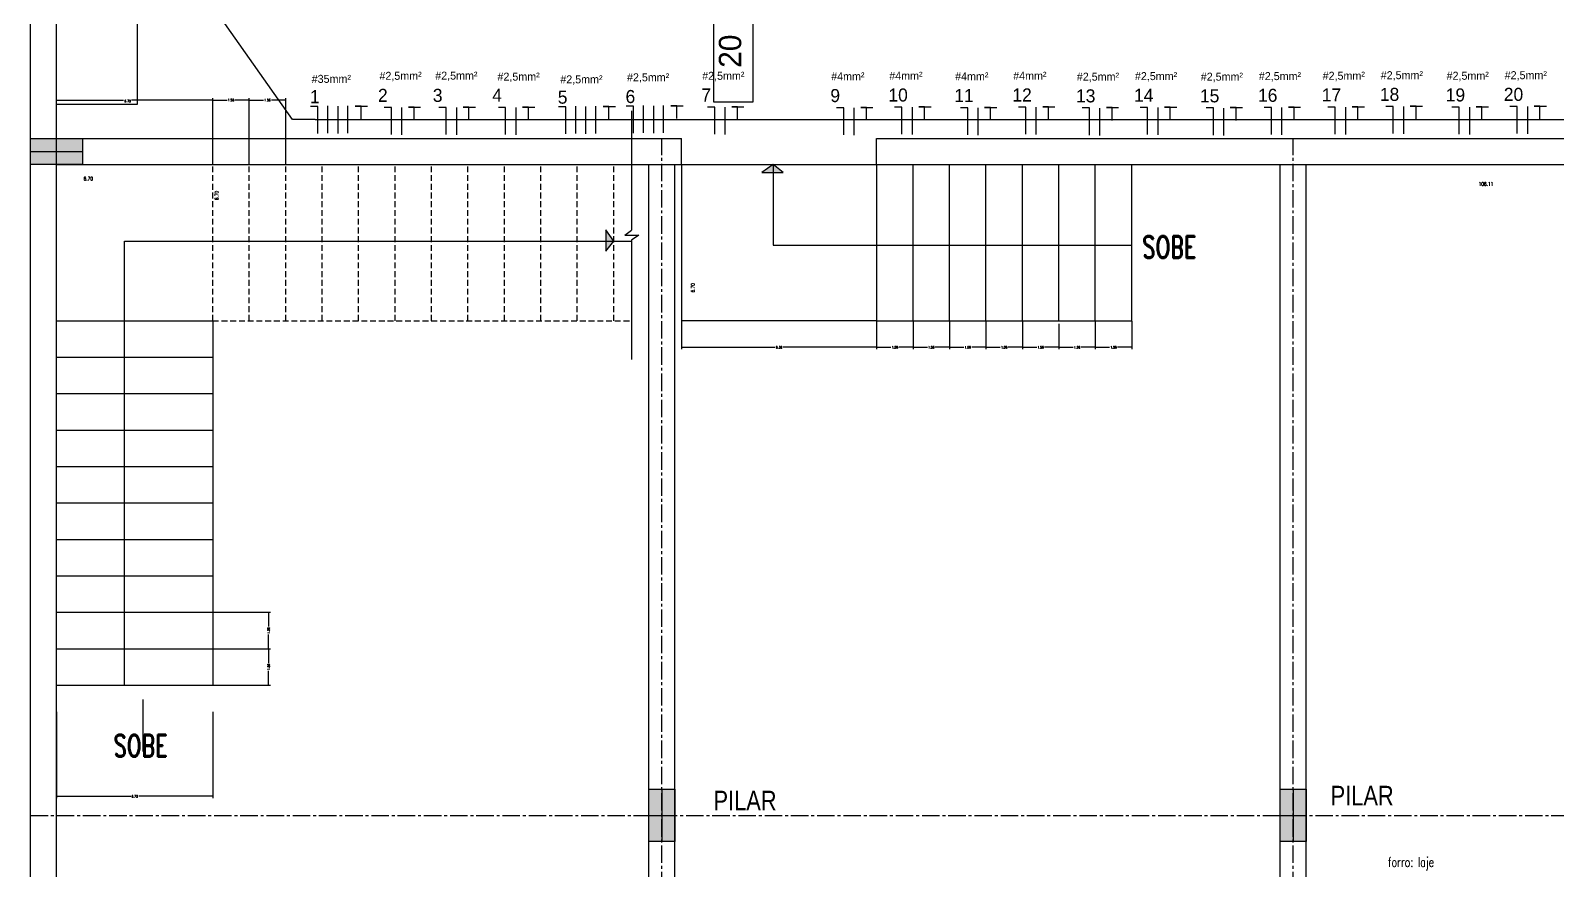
# Model space of a CAD drawing. Extents: x -4780 to 4154, y -1673 to 3208.
# Drawn here: x 150.9 to 216.4, y -441.2 to -405.2 of the extents above; entities that cross this region are included whole.
import ezdxf
from ezdxf.enums import TextEntityAlignment as Align

# ---------------------------------------------------------------- set-up
doc = ezdxf.new("R2010")
doc.units = 0
doc.header["$MEASUREMENT"] = 0
doc.header["$PDMODE"] = 34
doc.linetypes.add('CENTER2', pattern=[1.125, 0.75, -0.125, 0.125, -0.125])
doc.linetypes.add('HIDDEN', pattern=[0.375, 0.25, -0.125])
for name, color, linetype in [('Condutores', 6, 'Continuous'), ('COTAS', 5, 'Continuous'), ('eletrico', 3, 'Continuous'), ('ELÉTRICO', 3, 'Continuous'), ('FUND-ESTACA20T', 30, 'Continuous'), ('PENA01', 1, 'Continuous'), ('PENA02', 2, 'Continuous'), ('PENA025', 8, 'Continuous'), ('pena06', 4, 'Continuous')]:
    doc.layers.add(name, color=color, linetype=linetype)
doc.layers.add('TEXTO', color=5, linetype='Continuous', lineweight=9)
doc.styles.add('ARIAL', font='txt', dxfattribs={"height": 0.35277})
doc.styles.add('PADRÃO', font='', dxfattribs={"height": 0.2})
doc.styles.add('REGUA80', font='GOTHIC.TTF')
doc.styles.add('ROMANS', font='romand.shx', dxfattribs={"width": 0.8})
doc.styles.add('STYLE1', font='romand.shx', dxfattribs={"width": 0.8})
doc.styles.get('PADRÃO').set_extended_font_data('AvantGarde Bk BT')
doc.dimstyles.new('CORTE100', dxfattribs={"dimtxt": 0.1, "dimasz": 0.04, "dimexe": 0.08, "dimexo": 0.02, "dimgap": 0.05, "dimtad": 0, "dimzin": 4, "dimdsep": 46, "dimtxsty": 'ROMANS', "dimblk1": 'DOT', "dimblk2": 'DOT', "dimsah": 1, "dimcen": 0.09, "dimclrd": 30, "dimclre": 30, "dimclrt": 5, "dimadec": 0, "dimazin": 0, "dimtfac": 1, "dimtofl": 0, "dimtmove": 2, "dimatfit": 3, "dimldrblk": 'DOT', "dimfxl": 1, "dimtolj": 1, "dimtzin": 0, "dimarcsym": 0})
doc.dimstyles.new('INTERNA', dxfattribs={"dimscale": 0, "dimtxt": 0.15, "dimasz": 0.1, "dimexe": 0.1, "dimexo": 0.16, "dimgap": 0.09, "dimtad": 1, "dimzin": 4, "dimdsep": 46, "dimtxsty": 'ROMANS', "dimblk1": 'OBLIQUE', "dimblk2": 'OBLIQUE', "dimsah": 1, "dimcen": 0.09, "dimse1": 1, "dimse2": 1, "dimsd1": 1, "dimsd2": 1, "dimclrd": 4, "dimclre": 4, "dimadec": 0, "dimazin": 0, "dimtfac": 0.666667, "dimtofl": 0, "dimtmove": 2, "dimatfit": 3, "dimldrblk": 'OBLIQUE', "dimfxl": 1, "dimtolj": 1, "dimtzin": 0, "dimarcsym": 0})

# ---------------------------------------------------------------- blocks, each defined once
blk = doc.blocks.new('DOT')
at = {"layer": 'PENA01', "color": 0, "linetype": 'ByBlock'}
blk.add_line((-0.5, 0), (-1, 0), dxfattribs=at)
at = {"layer": 'PENA01', "color": 0, "linetype": 'ByBlock', "const_width": 0.5}
blk.add_lwpolyline([(-0.25, 0, 1), (0.25, 0, 1)], format="xyb", close=True, dxfattribs=at)
blk = doc.blocks.new('*D501')
at = {"layer": 'COTAS', "color": 30, "linetype": 'Continuous', "lineweight": -2, "transparency": 16777216}
for p, q in [((158.684, -410.905), (158.684, -408.079)), ((160.247, -410.905), (160.247, -408.079)), ((158.724, -408.159), (159.297, -408.159)), ((160.207, -408.159), (159.634, -408.159))]:
    blk.add_line(p, q, dxfattribs=at)
at = {"layer": 'DEFPOINTS', "color": 0, "linetype": 'Continuous', "transparency": 16777216}
for p in [(160.247, -408.159), (158.684, -410.925), (160.247, -410.925)]:
    blk.add_point(p, dxfattribs=at)
at = {"layer": 'COTAS', "color": 30, "linetype": 'Continuous', "lineweight": -2, "transparency": 16777216, "xscale": 0.04, "yscale": 0.04, "zscale": 0.04, "rotation": 180}
blk.add_blockref('DOT', (158.684, -408.159), dxfattribs=at)
at = {"layer": 'COTAS', "color": 30, "linetype": 'Continuous', "lineweight": -2, "transparency": 16777216, "xscale": 0.04, "yscale": 0.04, "zscale": 0.04}
blk.add_blockref('DOT', (160.247, -408.159), dxfattribs=at)
at = {"layer": 'COTAS', "color": 5, "linetype": 'Continuous', "transparency": 16777216, "insert": (159.465, -408.159), "char_height": 0.1, "attachment_point": 5, "style": 'ROMANS'}
blk.add_mtext('\\A1;1.56', dxfattribs=at)
blk = doc.blocks.new('*D502')
at = {"layer": 'COTAS', "color": 30, "linetype": 'Continuous', "lineweight": -2, "transparency": 16777216}
for p, q in [((160.247, -410.905), (160.247, -408.079)), ((161.811, -410.905), (161.811, -408.079)), ((160.287, -408.159), (160.861, -408.159)), ((161.771, -408.159), (161.197, -408.159))]:
    blk.add_line(p, q, dxfattribs=at)
at = {"layer": 'DEFPOINTS', "color": 0, "linetype": 'Continuous', "transparency": 16777216}
for p in [(161.811, -408.159), (160.247, -410.925), (161.811, -410.925)]:
    blk.add_point(p, dxfattribs=at)
at = {"layer": 'COTAS', "color": 30, "linetype": 'Continuous', "lineweight": -2, "transparency": 16777216, "xscale": 0.04, "yscale": 0.04, "zscale": 0.04, "rotation": 180}
blk.add_blockref('DOT', (160.247, -408.159), dxfattribs=at)
at = {"layer": 'COTAS', "color": 30, "linetype": 'Continuous', "lineweight": -2, "transparency": 16777216, "xscale": 0.04, "yscale": 0.04, "zscale": 0.04}
blk.add_blockref('DOT', (161.811, -408.159), dxfattribs=at)
at = {"layer": 'COTAS', "color": 5, "linetype": 'Continuous', "transparency": 16777216, "insert": (161.029, -408.159), "char_height": 0.1, "attachment_point": 5, "style": 'ROMANS'}
blk.add_mtext('\\A1;1.56', dxfattribs=at)
blk = doc.blocks.new('*D503')
at = {"layer": 'COTAS', "color": 30, "linetype": 'Continuous', "lineweight": -2, "transparency": 16777216}
for p, q in [((151.982, -434.402), (151.982, -438.113)), ((158.684, -434.402), (158.684, -438.113)), ((152.022, -438.033), (155.161, -438.033)), ((158.644, -438.033), (155.504, -438.033))]:
    blk.add_line(p, q, dxfattribs=at)
at = {"layer": 'DEFPOINTS', "color": 0, "linetype": 'Continuous', "transparency": 16777216}
for p in [(151.982, -434.382), (158.684, -434.382), (158.684, -438.033)]:
    blk.add_point(p, dxfattribs=at)
at = {"layer": 'COTAS', "color": 30, "linetype": 'Continuous', "lineweight": -2, "transparency": 16777216, "xscale": 0.04, "yscale": 0.04, "zscale": 0.04, "rotation": 180}
blk.add_blockref('DOT', (151.982, -438.033), dxfattribs=at)
at = {"layer": 'COTAS', "color": 30, "linetype": 'Continuous', "lineweight": -2, "transparency": 16777216, "xscale": 0.04, "yscale": 0.04, "zscale": 0.04}
blk.add_blockref('DOT', (158.684, -438.033), dxfattribs=at)
at = {"layer": 'COTAS', "color": 5, "linetype": 'Continuous', "transparency": 16777216, "insert": (155.333, -438.033), "char_height": 0.1, "attachment_point": 5, "style": 'ROMANS'}
blk.add_mtext('\\A1;6.70', dxfattribs=at)
blk = doc.blocks.new('*D494')
at = {"layer": 'DEFPOINTS', "color": 0, "linetype": 'Continuous', "transparency": 16777216}
for p in [(151.982, -410.925), (151.982, -466.775), (152.694, -466.775)]:
    blk.add_point(p, dxfattribs=at)
at = {"layer": 'COTAS', "color": 0, "linetype": 'Continuous', "transparency": 16777216, "insert": (152.694, -465.221), "char_height": 0.15, "attachment_point": 5, "rotation": 90, "style": 'ROMANS'}
blk.add_mtext('\\A1;55.85', dxfattribs=at)
blk = doc.blocks.new('_OBLIQUE')
at = {"color": 0, "linetype": 'ByBlock'}
blk.add_line((-0.5, -0.5), (0.5, 0.5), dxfattribs=at)
blk = doc.blocks.new('*D495')
at = {"layer": 'DEFPOINTS', "color": 0, "linetype": 'Continuous', "transparency": 16777216}
for p in [(151.982, -410.925), (258.096, -410.925), (258.096, -411.761)]:
    blk.add_point(p, dxfattribs=at)
at = {"layer": 'COTAS', "color": 0, "linetype": 'Continuous', "transparency": 16777216, "insert": (213.308, -411.761), "char_height": 0.15, "attachment_point": 5, "style": 'ROMANS'}
blk.add_mtext('\\A1;106.11', dxfattribs=at)
blk = doc.blocks.new('*D496')
at = {"layer": 'COTAS', "color": 30, "linetype": 'Continuous', "lineweight": -2, "transparency": 16777216}
for p, q in [((151.982, -410.905), (151.982, -408.079)), ((158.684, -410.905), (158.684, -408.079)), ((152.022, -408.159), (154.859, -408.159)), ((158.644, -408.159), (155.203, -408.159))]:
    blk.add_line(p, q, dxfattribs=at)
at = {"layer": 'DEFPOINTS', "color": 0, "linetype": 'Continuous', "transparency": 16777216}
for p in [(151.982, -408.159), (151.982, -410.925), (158.684, -410.925)]:
    blk.add_point(p, dxfattribs=at)
at = {"layer": 'COTAS', "color": 30, "linetype": 'Continuous', "lineweight": -2, "transparency": 16777216, "xscale": 0.04, "yscale": 0.04, "zscale": 0.04, "rotation": 180}
blk.add_blockref('DOT', (151.982, -408.159), dxfattribs=at)
at = {"layer": 'COTAS', "color": 30, "linetype": 'Continuous', "lineweight": -2, "transparency": 16777216, "xscale": 0.04, "yscale": 0.04, "zscale": 0.04}
blk.add_blockref('DOT', (158.684, -408.159), dxfattribs=at)
at = {"layer": 'COTAS', "color": 5, "linetype": 'Continuous', "transparency": 16777216, "insert": (155.031, -408.203), "char_height": 0.1, "attachment_point": 5, "style": 'ROMANS'}
blk.add_mtext('\\A1;6.70', dxfattribs=at)
blk = doc.blocks.new('*D499')
at = {"layer": 'COTAS', "color": 30, "linetype": 'Continuous', "lineweight": -2, "transparency": 16777216}
for p, q in [((158.704, -431.702), (161.156, -431.702)), ((161.076, -431.742), (161.076, -432.315)), ((161.076, -433.225), (161.076, -432.652)), ((158.704, -433.265), (161.156, -433.265))]:
    blk.add_line(p, q, dxfattribs=at)
at = {"layer": 'DEFPOINTS', "color": 0, "linetype": 'Continuous', "transparency": 16777216}
for p in [(158.684, -431.702), (161.076, -431.702), (158.684, -433.265)]:
    blk.add_point(p, dxfattribs=at)
at = {"layer": 'COTAS', "color": 30, "linetype": 'Continuous', "lineweight": -2, "transparency": 16777216, "xscale": 0.04, "yscale": 0.04, "zscale": 0.04}
for p, rotation in [((161.076, -431.702), 90), ((161.076, -433.265), 270)]:
    blk.add_blockref('DOT', p, dxfattribs=dict(at, rotation=rotation))
at = {"layer": 'COTAS', "color": 5, "linetype": 'Continuous', "transparency": 16777216, "insert": (161.076, -432.484), "char_height": 0.1, "attachment_point": 5, "rotation": 90, "style": 'ROMANS'}
blk.add_mtext('\\A1;1.56', dxfattribs=at)
blk = doc.blocks.new('*D500')
at = {"layer": 'COTAS', "color": 30, "linetype": 'Continuous', "lineweight": -2, "transparency": 16777216}
for p, q in [((158.704, -430.138), (161.156, -430.138)), ((161.076, -430.178), (161.076, -430.752)), ((158.704, -431.702), (161.156, -431.702)), ((161.076, -431.662), (161.076, -431.088))]:
    blk.add_line(p, q, dxfattribs=at)
at = {"layer": 'DEFPOINTS', "color": 0, "linetype": 'Continuous', "transparency": 16777216}
for p in [(158.684, -430.138), (161.076, -430.138), (158.684, -431.702)]:
    blk.add_point(p, dxfattribs=at)
at = {"layer": 'COTAS', "color": 30, "linetype": 'Continuous', "lineweight": -2, "transparency": 16777216, "xscale": 0.04, "yscale": 0.04, "zscale": 0.04}
for p, rotation in [((161.076, -430.138), 90), ((161.076, -431.702), 270)]:
    blk.add_blockref('DOT', p, dxfattribs=dict(at, rotation=rotation))
at = {"layer": 'COTAS', "color": 5, "linetype": 'Continuous', "transparency": 16777216, "insert": (161.076, -430.92), "char_height": 0.1, "attachment_point": 5, "rotation": 90, "style": 'ROMANS'}
blk.add_mtext('\\A1;1.56', dxfattribs=at)
blk = doc.blocks.new('*D473')
at = {"layer": 'DEFPOINTS', "color": 0, "linetype": 'Continuous', "transparency": 16777216}
for p in [(160.466, -408.901), (159.017, -415.603), (160.466, -415.603)]:
    blk.add_point(p, dxfattribs=at)
at = {"layer": 'COTAS', "color": 0, "linetype": 'Continuous', "transparency": 16777216, "insert": (158.852, -412.252), "char_height": 0.15, "attachment_point": 5, "rotation": 90, "style": 'ROMANS'}
blk.add_mtext('\\A1;6.70', dxfattribs=at)
blk = doc.blocks.new('*D474')
at = {"layer": 'DEFPOINTS', "color": 0, "linetype": 'Continuous', "transparency": 16777216}
for p in [(151.982, -410.925), (158.684, -410.925), (158.684, -411.598)]:
    blk.add_point(p, dxfattribs=at)
at = {"layer": 'COTAS', "color": 0, "linetype": 'Continuous', "transparency": 16777216, "insert": (153.344, -411.529), "char_height": 0.15, "attachment_point": 5, "style": 'ROMANS'}
blk.add_mtext('\\A1;6.70', dxfattribs=at)
blk = doc.blocks.new('*D475')
at = {"layer": 'DEFPOINTS', "color": 0, "linetype": 'Continuous', "transparency": 16777216}
for p in [(178.789, -410.925), (178.789, -417.627), (179.624, -417.627)]:
    blk.add_point(p, dxfattribs=at)
at = {"layer": 'COTAS', "color": 0, "linetype": 'Continuous', "transparency": 16777216, "insert": (179.281, -416.215), "char_height": 0.15, "attachment_point": 5, "rotation": 90, "style": 'ROMANS'}
blk.add_mtext('\\A1;6.70', dxfattribs=at)
blk = doc.blocks.new('*D476')
at = {"layer": 'COTAS', "color": 30, "linetype": 'Continuous', "lineweight": -2, "transparency": 16777216}
for p, q in [((178.789, -417.647), (178.789, -418.843)), ((187.167, -417.647), (187.167, -418.843)), ((178.829, -418.763), (182.804, -418.763)), ((187.127, -418.763), (183.152, -418.763))]:
    blk.add_line(p, q, dxfattribs=at)
at = {"layer": 'DEFPOINTS', "color": 0, "linetype": 'Continuous', "transparency": 16777216}
for p in [(178.789, -417.627), (187.167, -417.627), (187.167, -418.763)]:
    blk.add_point(p, dxfattribs=at)
at = {"layer": 'COTAS', "color": 30, "linetype": 'Continuous', "lineweight": -2, "transparency": 16777216, "xscale": 0.04, "yscale": 0.04, "zscale": 0.04, "rotation": 180}
blk.add_blockref('DOT', (178.789, -418.763), dxfattribs=at)
at = {"layer": 'COTAS', "color": 30, "linetype": 'Continuous', "lineweight": -2, "transparency": 16777216, "xscale": 0.04, "yscale": 0.04, "zscale": 0.04}
blk.add_blockref('DOT', (187.167, -418.763), dxfattribs=at)
at = {"layer": 'COTAS', "color": 5, "linetype": 'Continuous', "transparency": 16777216, "insert": (182.978, -418.763), "char_height": 0.1, "attachment_point": 5, "style": 'ROMANS'}
blk.add_mtext('\\A1;8.38', dxfattribs=at)
blk = doc.blocks.new('*D477')
at = {"layer": 'COTAS', "color": 30, "linetype": 'Continuous', "lineweight": -2, "transparency": 16777216}
for p, q in [((187.167, -417.647), (187.167, -418.843)), ((188.731, -417.647), (188.731, -418.843)), ((187.207, -418.763), (187.781, -418.763)), ((188.691, -418.763), (188.117, -418.763))]:
    blk.add_line(p, q, dxfattribs=at)
at = {"layer": 'DEFPOINTS', "color": 0, "linetype": 'Continuous', "transparency": 16777216}
for p in [(187.167, -417.627), (188.731, -417.627), (188.731, -418.763)]:
    blk.add_point(p, dxfattribs=at)
at = {"layer": 'COTAS', "color": 30, "linetype": 'Continuous', "lineweight": -2, "transparency": 16777216, "xscale": 0.04, "yscale": 0.04, "zscale": 0.04, "rotation": 180}
blk.add_blockref('DOT', (187.167, -418.763), dxfattribs=at)
at = {"layer": 'COTAS', "color": 30, "linetype": 'Continuous', "lineweight": -2, "transparency": 16777216, "xscale": 0.04, "yscale": 0.04, "zscale": 0.04}
blk.add_blockref('DOT', (188.731, -418.763), dxfattribs=at)
at = {"layer": 'COTAS', "color": 5, "linetype": 'Continuous', "transparency": 16777216, "insert": (187.949, -418.763), "char_height": 0.1, "attachment_point": 5, "style": 'ROMANS'}
blk.add_mtext('\\A1;1.56', dxfattribs=at)
blk = doc.blocks.new('*D478')
at = {"layer": 'COTAS', "color": 30, "linetype": 'Continuous', "lineweight": -2, "transparency": 16777216}
for p, q in [((188.731, -417.647), (188.731, -418.843)), ((190.295, -417.647), (190.295, -418.843)), ((188.771, -418.763), (189.345, -418.763)), ((190.255, -418.763), (189.681, -418.763))]:
    blk.add_line(p, q, dxfattribs=at)
at = {"layer": 'DEFPOINTS', "color": 0, "linetype": 'Continuous', "transparency": 16777216}
for p in [(188.731, -417.627), (190.295, -417.627), (190.295, -418.763)]:
    blk.add_point(p, dxfattribs=at)
at = {"layer": 'COTAS', "color": 30, "linetype": 'Continuous', "lineweight": -2, "transparency": 16777216, "xscale": 0.04, "yscale": 0.04, "zscale": 0.04, "rotation": 180}
blk.add_blockref('DOT', (188.731, -418.763), dxfattribs=at)
at = {"layer": 'COTAS', "color": 30, "linetype": 'Continuous', "lineweight": -2, "transparency": 16777216, "xscale": 0.04, "yscale": 0.04, "zscale": 0.04}
blk.add_blockref('DOT', (190.295, -418.763), dxfattribs=at)
at = {"layer": 'COTAS', "color": 5, "linetype": 'Continuous', "transparency": 16777216, "insert": (189.513, -418.763), "char_height": 0.1, "attachment_point": 5, "style": 'ROMANS'}
blk.add_mtext('\\A1;1.56', dxfattribs=at)
blk = doc.blocks.new('*D479')
at = {"layer": 'COTAS', "color": 30, "linetype": 'Continuous', "lineweight": -2, "transparency": 16777216}
for p, q in [((190.295, -417.647), (190.295, -418.843)), ((191.858, -417.647), (191.858, -418.843)), ((190.335, -418.763), (190.908, -418.763)), ((191.818, -418.763), (191.245, -418.763))]:
    blk.add_line(p, q, dxfattribs=at)
at = {"layer": 'DEFPOINTS', "color": 0, "linetype": 'Continuous', "transparency": 16777216}
for p in [(190.295, -417.627), (191.858, -417.627), (191.858, -418.763)]:
    blk.add_point(p, dxfattribs=at)
at = {"layer": 'COTAS', "color": 30, "linetype": 'Continuous', "lineweight": -2, "transparency": 16777216, "xscale": 0.04, "yscale": 0.04, "zscale": 0.04, "rotation": 180}
blk.add_blockref('DOT', (190.295, -418.763), dxfattribs=at)
at = {"layer": 'COTAS', "color": 30, "linetype": 'Continuous', "lineweight": -2, "transparency": 16777216, "xscale": 0.04, "yscale": 0.04, "zscale": 0.04}
blk.add_blockref('DOT', (191.858, -418.763), dxfattribs=at)
at = {"layer": 'COTAS', "color": 5, "linetype": 'Continuous', "transparency": 16777216, "insert": (191.076, -418.763), "char_height": 0.1, "attachment_point": 5, "style": 'ROMANS'}
blk.add_mtext('\\A1;1.56', dxfattribs=at)
blk = doc.blocks.new('*D480')
at = {"layer": 'COTAS', "color": 30, "linetype": 'Continuous', "lineweight": -2, "transparency": 16777216}
for p, q in [((191.858, -417.647), (191.858, -418.843)), ((193.422, -417.647), (193.422, -418.843)), ((191.898, -418.763), (192.472, -418.763)), ((193.382, -418.763), (192.808, -418.763))]:
    blk.add_line(p, q, dxfattribs=at)
at = {"layer": 'DEFPOINTS', "color": 0, "linetype": 'Continuous', "transparency": 16777216}
for p in [(191.858, -417.627), (193.422, -417.627), (193.422, -418.763)]:
    blk.add_point(p, dxfattribs=at)
at = {"layer": 'COTAS', "color": 30, "linetype": 'Continuous', "lineweight": -2, "transparency": 16777216, "xscale": 0.04, "yscale": 0.04, "zscale": 0.04, "rotation": 180}
blk.add_blockref('DOT', (191.858, -418.763), dxfattribs=at)
at = {"layer": 'COTAS', "color": 30, "linetype": 'Continuous', "lineweight": -2, "transparency": 16777216, "xscale": 0.04, "yscale": 0.04, "zscale": 0.04}
blk.add_blockref('DOT', (193.422, -418.763), dxfattribs=at)
at = {"layer": 'COTAS', "color": 5, "linetype": 'Continuous', "transparency": 16777216, "insert": (192.64, -418.763), "char_height": 0.1, "attachment_point": 5, "style": 'ROMANS'}
blk.add_mtext('\\A1;1.56', dxfattribs=at)
blk = doc.blocks.new('*D481')
at = {"layer": 'COTAS', "color": 30, "linetype": 'Continuous', "lineweight": -2, "transparency": 16777216}
for p, q in [((193.422, -417.647), (193.422, -418.843)), ((194.986, -417.759), (194.986, -418.843)), ((193.462, -418.763), (194.036, -418.763)), ((194.946, -418.763), (194.372, -418.763))]:
    blk.add_line(p, q, dxfattribs=at)
at = {"layer": 'DEFPOINTS', "color": 0, "linetype": 'Continuous', "transparency": 16777216}
for p in [(193.422, -417.627), (194.986, -417.739), (194.986, -418.763)]:
    blk.add_point(p, dxfattribs=at)
at = {"layer": 'COTAS', "color": 30, "linetype": 'Continuous', "lineweight": -2, "transparency": 16777216, "xscale": 0.04, "yscale": 0.04, "zscale": 0.04, "rotation": 180}
blk.add_blockref('DOT', (193.422, -418.763), dxfattribs=at)
at = {"layer": 'COTAS', "color": 30, "linetype": 'Continuous', "lineweight": -2, "transparency": 16777216, "xscale": 0.04, "yscale": 0.04, "zscale": 0.04}
blk.add_blockref('DOT', (194.986, -418.763), dxfattribs=at)
at = {"layer": 'COTAS', "color": 5, "linetype": 'Continuous', "transparency": 16777216, "insert": (194.204, -418.763), "char_height": 0.1, "attachment_point": 5, "style": 'ROMANS'}
blk.add_mtext('\\A1;1.56', dxfattribs=at)
blk = doc.blocks.new('*D482')
at = {"layer": 'COTAS', "color": 30, "linetype": 'Continuous', "lineweight": -2, "transparency": 16777216}
for p, q in [((194.986, -417.759), (194.986, -418.843)), ((196.55, -417.647), (196.55, -418.843)), ((195.026, -418.763), (195.6, -418.763)), ((196.51, -418.763), (195.936, -418.763))]:
    blk.add_line(p, q, dxfattribs=at)
at = {"layer": 'DEFPOINTS', "color": 0, "linetype": 'Continuous', "transparency": 16777216}
for p in [(194.986, -417.739), (196.55, -417.627), (196.55, -418.763)]:
    blk.add_point(p, dxfattribs=at)
at = {"layer": 'COTAS', "color": 30, "linetype": 'Continuous', "lineweight": -2, "transparency": 16777216, "xscale": 0.04, "yscale": 0.04, "zscale": 0.04, "rotation": 180}
blk.add_blockref('DOT', (194.986, -418.763), dxfattribs=at)
at = {"layer": 'COTAS', "color": 30, "linetype": 'Continuous', "lineweight": -2, "transparency": 16777216, "xscale": 0.04, "yscale": 0.04, "zscale": 0.04}
blk.add_blockref('DOT', (196.55, -418.763), dxfattribs=at)
at = {"layer": 'COTAS', "color": 5, "linetype": 'Continuous', "transparency": 16777216, "insert": (195.768, -418.763), "char_height": 0.1, "attachment_point": 5, "style": 'ROMANS'}
blk.add_mtext('\\A1;1.56', dxfattribs=at)
blk = doc.blocks.new('*D483')
at = {"layer": 'COTAS', "color": 30, "linetype": 'Continuous', "lineweight": -2, "transparency": 16777216}
for p, q in [((196.55, -417.647), (196.55, -418.843)), ((198.114, -417.647), (198.114, -418.843)), ((196.59, -418.763), (197.164, -418.763)), ((198.074, -418.763), (197.5, -418.763))]:
    blk.add_line(p, q, dxfattribs=at)
at = {"layer": 'DEFPOINTS', "color": 0, "linetype": 'Continuous', "transparency": 16777216}
for p in [(196.55, -417.627), (198.114, -417.627), (198.114, -418.763)]:
    blk.add_point(p, dxfattribs=at)
at = {"layer": 'COTAS', "color": 30, "linetype": 'Continuous', "lineweight": -2, "transparency": 16777216, "xscale": 0.04, "yscale": 0.04, "zscale": 0.04, "rotation": 180}
blk.add_blockref('DOT', (196.55, -418.763), dxfattribs=at)
at = {"layer": 'COTAS', "color": 30, "linetype": 'Continuous', "lineweight": -2, "transparency": 16777216, "xscale": 0.04, "yscale": 0.04, "zscale": 0.04}
blk.add_blockref('DOT', (198.114, -418.763), dxfattribs=at)
at = {"layer": 'COTAS', "color": 5, "linetype": 'Continuous', "transparency": 16777216, "insert": (197.332, -418.763), "char_height": 0.1, "attachment_point": 5, "style": 'ROMANS'}
blk.add_mtext('\\A1;1.56', dxfattribs=at)

msp = doc.modelspace()

# ---------------------------------------------------------------- hatches: boundary and pattern name
at = {"layer": 'COTAS', "linetype": 'Continuous'}
h = msp.add_hatch(color=256, dxfattribs=at)
h.paths.add_polyline_path([(182.243, -411.27), (182.723, -411.27), (182.723, -410.925)])
h.paths.add_polyline_path([(182.723, -410.925), (182.723, -411.27), (183.158, -411.27)])
h = msp.add_hatch(color=256, dxfattribs=at)
h.paths.add_polyline_path([(175.541, -413.727), (175.541, -414.207), (175.885, -414.207)])
h.paths.add_polyline_path([(175.885, -414.207), (175.541, -414.207), (175.541, -414.643)])
h = msp.add_hatch(color=256, dxfattribs=at)
h.paths.add_polyline_path([(177.952, -437.733), (177.393, -437.733), (177.393, -438.85), (177.952, -438.85)])
h.paths.add_polyline_path([(178.51, -437.733), (177.952, -437.733), (177.952, -438.85), (178.51, -438.85)])
h.paths.add_polyline_path([(178.51, -438.85), (177.952, -438.85), (177.952, -439.967), (178.51, -439.967)])
h.paths.add_polyline_path([(177.952, -438.85), (177.393, -438.85), (177.393, -439.967), (177.952, -439.967)])
h = msp.add_hatch(color=256, dxfattribs=at)
h.paths.add_polyline_path([(205.039, -437.733), (204.48, -437.733), (204.48, -438.85), (205.039, -438.85)])
h.paths.add_polyline_path([(205.597, -437.733), (205.039, -437.733), (205.039, -438.85), (205.597, -438.85)])
h.paths.add_polyline_path([(205.597, -438.85), (205.039, -438.85), (205.039, -439.967), (205.597, -439.967)])
h.paths.add_polyline_path([(205.039, -438.85), (204.48, -438.85), (204.48, -439.967), (205.039, -439.967)])
at = {"layer": 'FUND-ESTACA20T', "linetype": 'Continuous'}
h = msp.add_hatch(color=256, dxfattribs=at)
h.paths.add_polyline_path([(153.099, -409.808), (151.982, -409.808), (151.982, -410.367), (153.099, -410.367)])
h.paths.add_polyline_path([(153.099, -410.367), (151.982, -410.367), (151.982, -410.925), (153.099, -410.925)])
h.paths.add_polyline_path([(151.982, -410.367), (150.865, -410.367), (150.865, -410.925), (151.982, -410.925)])
h.paths.add_polyline_path([(151.982, -409.808), (150.865, -409.808), (150.865, -410.367), (151.982, -410.367)])

# ---------------------------------------------------------------- linework, layer by layer
at = {"layer": 'Condutores'}
for p, q in [((162.101, -408.995), (157.892, -403.006)), ((163.079, -408.995), (162.101, -408.995)), ((163.079, -408.995), (219.284, -408.995))]:
    msp.add_line(p, q, dxfattribs=at)
at = {"layer": 'Condutores', "ltscale": 0.015}
for p, q in [((163.195, -408.428), (162.882, -408.428)), ((163.195, -409.589), (163.195, -408.428)), ((163.625, -409.576), (163.625, -408.405)), ((164.058, -409.585), (164.058, -408.413)), ((164.477, -409.575), (164.477, -408.404)), ((165.046, -408.413), (164.797, -408.413)), ((164.797, -408.413), (165.322, -408.413)), ((165.046, -408.959), (165.046, -408.413)), ((166.347, -408.476), (166.034, -408.476)), ((166.347, -409.637), (166.347, -408.476)), ((166.801, -409.653), (166.801, -408.482)), ((167.324, -408.461), (167.075, -408.461)), ((167.075, -408.461), (167.6, -408.461)), ((167.324, -409.007), (167.324, -408.461)), ((168.7, -408.475), (168.387, -408.475)), ((168.7, -409.636), (168.7, -408.475)), ((169.153, -409.653), (169.153, -408.482)), ((169.677, -408.46), (169.428, -408.46)), ((169.428, -408.46), (169.953, -408.46)), ((169.677, -409.006), (169.677, -408.46)), ((171.25, -408.471), (170.937, -408.471)), ((171.25, -409.632), (171.25, -408.471)), ((171.703, -409.649), (171.703, -408.478)), ((172.227, -408.456), (171.978, -408.456)), ((171.978, -408.456), (172.503, -408.456)), ((172.227, -409.002), (172.227, -408.456)), ((173.83, -408.449), (173.517, -408.449)), ((173.83, -409.61), (173.83, -408.449)), ((174.26, -409.597), (174.26, -408.425)), ((174.693, -409.605), (174.693, -408.434)), ((175.112, -409.596), (175.112, -408.424)), ((175.681, -408.434), (175.432, -408.434)), ((175.432, -408.434), (175.957, -408.434)), ((175.681, -408.98), (175.681, -408.434)), ((176.738, -408.42), (176.425, -408.42)), ((176.738, -409.582), (176.738, -408.42)), ((177.168, -409.568), (177.168, -408.397)), ((177.601, -409.577), (177.601, -408.406)), ((178.02, -409.568), (178.02, -408.396)), ((178.589, -408.405), (178.34, -408.405)), ((178.34, -408.405), (178.865, -408.405)), ((178.589, -408.951), (178.589, -408.405)), ((180.221, -408.459), (179.908, -408.459)), ((180.221, -409.62), (180.221, -408.459)), ((180.675, -409.637), (180.675, -408.465)), ((181.198, -408.444), (180.949, -408.444)), ((180.949, -408.444), (181.474, -408.444)), ((181.198, -408.99), (181.198, -408.444)), ((185.756, -408.484), (185.442, -408.484)), ((185.756, -409.645), (185.756, -408.484)), ((186.209, -409.662), (186.209, -408.49)), ((186.733, -408.469), (186.483, -408.469)), ((186.483, -408.469), (187.008, -408.469)), ((186.733, -409.015), (186.733, -408.469)), ((188.247, -408.459), (187.934, -408.459)), ((188.247, -409.62), (188.247, -408.459)), ((188.701, -409.637), (188.701, -408.465)), ((189.224, -408.444), (188.975, -408.444)), ((188.975, -408.444), (189.5, -408.444)), ((189.224, -408.99), (189.224, -408.444)), ((191.074, -408.484), (190.76, -408.484)), ((191.074, -409.645), (191.074, -408.484)), ((191.527, -409.662), (191.527, -408.49)), ((192.05, -408.469), (191.801, -408.469)), ((191.801, -408.469), (192.326, -408.469)), ((192.05, -409.015), (192.05, -408.469)), ((193.565, -408.459), (193.252, -408.459)), ((193.565, -409.62), (193.565, -408.459)), ((194.018, -409.637), (194.018, -408.465)), ((194.542, -408.444), (194.293, -408.444)), ((194.293, -408.444), (194.818, -408.444)), ((194.542, -408.99), (194.542, -408.444)), ((196.296, -408.497), (195.983, -408.497)), ((196.296, -409.658), (196.296, -408.497)), ((196.749, -409.674), (196.749, -408.503)), ((197.273, -408.482), (197.023, -408.482)), ((197.023, -408.482), (197.549, -408.482)), ((197.273, -409.028), (197.273, -408.482)), ((198.787, -408.472), (198.474, -408.472)), ((198.787, -409.633), (198.787, -408.472)), ((199.241, -409.65), (199.241, -408.478)), ((199.764, -408.457), (199.515, -408.457)), ((199.515, -408.457), (200.04, -408.457)), ((199.764, -409.003), (199.764, -408.457)), ((201.614, -408.497), (201.3, -408.497)), ((201.614, -409.658), (201.614, -408.497)), ((202.067, -409.674), (202.067, -408.503)), ((202.59, -408.482), (202.341, -408.482)), ((202.341, -408.482), (202.866, -408.482)), ((202.59, -409.028), (202.59, -408.482)), ((204.105, -408.472), (203.792, -408.472)), ((204.105, -409.633), (204.105, -408.472)), ((204.558, -409.65), (204.558, -408.478)), ((205.082, -408.457), (204.833, -408.457)), ((204.833, -408.457), (205.358, -408.457)), ((205.082, -409.003), (205.082, -408.457)), ((206.842, -408.457), (206.529, -408.457)), ((206.842, -409.618), (206.842, -408.457)), ((207.295, -409.635), (207.295, -408.463)), ((207.819, -408.442), (207.57, -408.442)), ((207.57, -408.442), (208.095, -408.442)), ((207.819, -408.988), (207.819, -408.442)), ((209.334, -408.432), (209.02, -408.432)), ((209.334, -409.593), (209.334, -408.432)), ((209.787, -409.61), (209.787, -408.439)), ((210.31, -408.417), (210.061, -408.417)), ((210.061, -408.417), (210.586, -408.417)), ((210.31, -408.963), (210.31, -408.417)), ((212.16, -408.457), (211.847, -408.457)), ((212.16, -409.618), (212.16, -408.457)), ((212.613, -409.635), (212.613, -408.463)), ((213.137, -408.442), (212.887, -408.442)), ((212.887, -408.442), (213.413, -408.442)), ((213.137, -408.988), (213.137, -408.442)), ((214.651, -408.432), (214.338, -408.432)), ((214.651, -409.593), (214.651, -408.432)), ((215.105, -409.61), (215.105, -408.439)), ((215.628, -408.417), (215.379, -408.417)), ((215.379, -408.417), (215.904, -408.417)), ((215.628, -408.963), (215.628, -408.417))]:
    msp.add_line(p, q, dxfattribs=at)
at = {"layer": 'COTAS', "linetype": 'Continuous'}
for p, q in [((176.654, -408.624), (176.654, -413.738)), ((178.789, -410.925), (187.167, -410.925)), ((178.789, -410.925), (178.789, -417.627)), ((182.723, -410.925), (182.723, -414.38)), ((187.167, -410.925), (187.167, -417.627)), ((188.731, -417.627), (188.731, -410.925)), ((190.295, -417.627), (190.295, -410.925)), ((191.858, -417.627), (191.858, -410.925)), ((193.422, -417.627), (193.422, -410.925)), ((194.986, -417.627), (194.986, -410.925)), ((196.55, -417.627), (196.55, -410.925)), ((198.114, -417.627), (198.114, -410.925)), ((176.368, -413.953), (176.654, -413.738)), ((176.368, -413.953), (176.962, -413.953)), ((176.962, -413.953), (176.654, -414.173)), ((176.654, -414.173), (176.654, -419.296)), ((182.723, -414.38), (198.114, -414.38)), ((187.167, -417.627), (178.789, -417.627)), ((187.167, -417.627), (198.114, -417.627)), ((155.682, -433.877), (155.682, -436.111)), ((177.393, -437.733), (178.51, -437.733)), ((177.393, -439.967), (177.393, -437.733)), ((177.952, -437.733), (177.952, -439.967)), ((178.51, -437.733), (178.51, -439.967)), ((204.48, -437.733), (205.597, -437.733)), ((204.48, -439.967), (204.48, -437.733)), ((205.039, -437.733), (205.039, -439.967)), ((205.597, -437.733), (205.597, -439.967)), ((177.393, -438.85), (178.51, -438.85)), ((204.48, -438.85), (205.597, -438.85)), ((178.51, -439.967), (177.393, -439.967)), ((205.597, -439.967), (204.48, -439.967))]:
    msp.add_line(p, q, dxfattribs=at)
at = {"layer": 'ELÉTRICO'}
for points in [[(151.982, -408.343), (151.982, -397.927), (155.443, -397.927), (155.443, -408.343)], [(180.175, -408.242), (180.175, -397.813), (181.849, -397.813), (181.849, -408.242)]]:
    msp.add_lwpolyline(points, close=True, dxfattribs=at)
at = {"layer": 'FUND-ESTACA20T', "linetype": 'Continuous'}
for p, q in [((150.865, -409.808), (153.099, -409.808)), ((150.865, -410.925), (150.865, -409.808)), ((151.982, -410.925), (151.982, -409.808)), ((153.099, -409.808), (153.099, -410.925)), ((150.865, -410.367), (153.099, -410.367)), ((153.099, -410.925), (150.865, -410.925))]:
    msp.add_line(p, q, dxfattribs=at)
at = {"layer": 'PENA02', "linetype": 'CENTER2'}
for p, q in [((177.952, -467.892), (177.952, -409.808)), ((205.039, -467.892), (205.039, -409.808)), ((150.865, -438.85), (259.213, -438.85))]:
    msp.add_line(p, q, dxfattribs=at)
at = {"layer": 'PENA02', "linetype": 'HIDDEN'}
for p, q in [((158.684, -417.627), (158.684, -410.925)), ((160.247, -417.627), (160.247, -410.925)), ((161.811, -417.627), (161.811, -410.925)), ((163.375, -417.627), (163.375, -410.925)), ((164.939, -417.627), (164.939, -410.925)), ((166.503, -417.627), (166.503, -410.925)), ((168.066, -417.627), (168.066, -410.925)), ((169.63, -417.627), (169.63, -410.925)), ((171.194, -417.627), (171.194, -410.925)), ((172.758, -417.627), (172.758, -410.925)), ((174.321, -417.627), (174.321, -410.925)), ((175.885, -417.627), (175.885, -410.925)), ((158.684, -417.627), (176.654, -417.627))]:
    msp.add_line(p, q, dxfattribs=at)
at = {"layer": 'PENA02'}
for p, q in [((177.393, -466.775), (177.393, -410.925)), ((178.51, -466.775), (178.51, -410.925)), ((182.723, -410.925), (182.243, -411.27)), ((182.243, -411.27), (183.158, -411.27)), ((183.158, -411.27), (182.723, -410.925)), ((204.48, -466.775), (204.48, -410.925)), ((205.597, -466.775), (205.597, -410.925)), ((175.885, -414.207), (175.541, -413.727)), ((175.541, -413.727), (175.541, -414.643)), ((154.889, -433.265), (154.889, -414.207)), ((154.889, -414.207), (176.654, -414.207)), ((175.541, -414.643), (175.885, -414.207)), ((151.982, -417.627), (158.684, -417.627)), ((158.684, -417.627), (158.684, -433.265)), ((151.982, -419.191), (158.684, -419.191)), ((151.982, -420.755), (158.684, -420.755)), ((151.982, -422.319), (158.684, -422.319)), ((151.982, -423.883), (158.684, -423.883)), ((151.982, -425.446), (158.684, -425.446)), ((151.982, -427.01), (158.684, -427.01)), ((151.982, -428.574), (158.684, -428.574)), ((151.982, -430.138), (158.684, -430.138)), ((151.982, -431.702), (158.684, -431.702)), ((151.982, -433.265), (158.684, -433.265))]:
    msp.add_line(p, q, dxfattribs=at)
at = {"layer": 'pena06'}
for p, q in [((150.865, -409.808), (150.865, -242.259)), ((151.982, -409.808), (151.982, -271.58)), ((150.865, -409.808), (178.789, -409.808)), ((150.865, -467.892), (150.865, -409.808)), ((178.789, -410.925), (178.789, -409.808)), ((187.167, -410.925), (187.167, -409.808)), ((187.167, -409.808), (202.34, -409.808)), ((202.34, -409.808), (207.831, -409.808)), ((207.831, -409.808), (241.621, -409.808)), ((151.982, -410.925), (178.789, -410.925)), ((151.982, -466.775), (151.982, -410.925)), ((187.167, -410.925), (202.34, -410.925)), ((202.34, -410.925), (207.831, -410.925)), ((207.831, -410.925), (259.213, -410.925))]:
    msp.add_line(p, q, dxfattribs=at)

# ---------------------------------------------------------------- texts
at = {"layer": 'Condutores', "style": 'REGUA80'}
for s, height, p in [('1', 0.56, (162.851, -408.292)), ('2', 0.56, (165.772, -408.235)), ('3', 0.56, (168.125, -408.235)), ('4', 0.56, (170.675, -408.231)), ('5', 0.56, (173.486, -408.313)), ('6', 0.56, (176.394, -408.285)), ('7', 0.56, (179.646, -408.219)), ('9', 0.56, (185.181, -408.244)), ('10', 0.5596, (187.672, -408.219)), ('11', 0.5596, (190.498, -408.244)), ('12', 0.5596, (192.99, -408.219)), ('13', 0.5596, (195.721, -408.256)), ('14', 0.5596, (198.212, -408.232)), ('15', 0.5596, (201.039, -408.256)), ('16', 0.5596, (203.53, -408.232)), ('17', 0.5596, (206.267, -408.217)), ('18', 0.5596, (208.759, -408.192)), ('19', 0.5596, (211.585, -408.217)), ('20', 0.5596, (214.076, -408.192))]:
    msp.add_text(s, height=height, dxfattribs=at).set_placement(p)
at = {"layer": 'Condutores', "ltscale": 0.015, "char_height": 0.3434, "attachment_point": 1, "style": 'PADRÃO'}
for s, insert in [('#35mm²', (162.928, -407.076)), ('#2,5mm²', (165.835, -406.945)), ('#2,5mm²', (168.229, -406.937)), ('#2,5mm²', (170.899, -406.98)), ('#2,5mm²', (173.595, -407.097)), ('#2,5mm²', (176.456, -407.01)), ('#2,5mm²', (179.683, -406.944)), ('#4mm²', (185.217, -406.969)), ('#4mm²', (187.709, -406.944)), ('#4mm²', (190.535, -406.969)), ('#4mm²', (193.026, -406.944)), ('#2,5mm²', (195.757, -406.982)), ('#2,5mm²', (198.249, -406.957)), ('#2,5mm²', (201.075, -406.982)), ('#2,5mm²', (203.566, -406.957)), ('#2,5mm²', (206.303, -406.942)), ('#2,5mm²', (208.795, -406.918)), ('#2,5mm²', (211.621, -406.942)), ('#2,5mm²', (214.113, -406.918))]:
    msp.add_mtext_dynamic_manual_height_columns(s, width=2.08242, gutter_width=42.92, heights=[0], dxfattribs=dict(at, insert=insert))
at = {"layer": 'eletrico', "style": 'REGUA80'}
msp.add_text('20', height=0.9607, rotation=90, dxfattribs=at).set_placement((181.357, -406.776))
at = {"layer": 'PENA025', "style": 'ARIAL', "width": 0.8}
for p in [(207.999, -438.001), (181.521, -438.213)]:
    msp.add_text('PILAR', height=0.8377, dxfattribs=at).set_placement(p, align=Align.MIDDLE)
at = {"layer": 'TEXTO', "style": 'STYLE1', "width": 0.7}
for p in [(199.727, -414.466), (155.587, -435.861)]:
    msp.add_text('SOBE', height=0.9606, dxfattribs=at).set_placement(p, align=Align.MIDDLE)
msp.add_text('forro: laje', height=0.41887, dxfattribs=at).set_placement((209.108, -441.062))

# ---------------------------------------------------------------- dimensions: what is measured, and where the dimension line sits
at = {"layer": 'COTAS', "linetype": 'Continuous'}
dim = msp.add_linear_dim(base=(151.982, -408.159), p1=(158.684, -410.925), p2=(151.982, -410.925), dimstyle='CORTE100', dxfattribs=at)
dim.commit()
dim.dimension.update_dxf_attribs({"geometry": '*D496', "text_midpoint": (155.031, -408.203), "dimtype": 160})
for base, p1, p2, picture, middle in [((160.247, -408.159), (158.684, -410.925), (160.247, -410.925), '*D501', (159.465, -408.159)), ((161.811, -408.159), (160.247, -410.925), (161.811, -410.925), '*D502', (161.029, -408.159)), ((187.167, -418.763), (178.789, -417.627), (187.167, -417.627), '*D476', (182.978, -418.763)), ((188.731, -418.763), (187.167, -417.627), (188.731, -417.627), '*D477', (187.949, -418.763)), ((190.295, -418.763), (188.731, -417.627), (190.295, -417.627), '*D478', (189.513, -418.763)), ((191.858, -418.763), (190.295, -417.627), (191.858, -417.627), '*D479', (191.076, -418.763)), ((193.422, -418.763), (191.858, -417.627), (193.422, -417.627), '*D480', (192.64, -418.763)), ((194.986, -418.763), (193.422, -417.627), (194.986, -417.739), '*D481', (194.204, -418.763)), ((196.55, -418.763), (194.986, -417.739), (196.55, -417.627), '*D482', (195.768, -418.763)), ((198.114, -418.763), (196.55, -417.627), (198.114, -417.627), '*D483', (197.332, -418.763)), ((158.684, -438.033), (151.982, -434.382), (158.684, -434.382), '*D503', (155.333, -438.033))]:
    dim = msp.add_linear_dim(base=base, p1=p1, p2=p2, dimstyle='CORTE100', dxfattribs=at)
    dim.commit()
    dim.dimension.update_dxf_attribs({"geometry": picture, "text_midpoint": middle})
dim = msp.add_linear_dim(base=(159.017, -415.603), p1=(160.466, -408.901), p2=(160.466, -415.603), angle=90, dimstyle='INTERNA', override={"dimscale": 1}, dxfattribs=at)
dim.commit()
dim.dimension.update_dxf_attribs({"geometry": '*D473', "text_midpoint": (158.852, -412.252)})
for base, p1, p2, picture, middle in [((152.694, -466.775), (151.982, -410.925), (151.982, -466.775), '*D494', (152.694, -465.221)), ((179.624, -417.627), (178.789, -410.925), (178.789, -417.627), '*D475', (179.281, -416.215))]:
    dim = msp.add_linear_dim(base=base, p1=p1, p2=p2, angle=90, dimstyle='INTERNA', override={"dimscale": 1}, dxfattribs=at)
    dim.commit()
    dim.dimension.update_dxf_attribs({"geometry": picture, "text_midpoint": middle, "dimtype": 160})
for base, p2, picture, middle in [((258.096, -411.761), (258.096, -410.925), '*D495', (213.308, -411.761)), ((158.684, -411.598), (158.684, -410.925), '*D474', (153.344, -411.529))]:
    dim = msp.add_linear_dim(base=base, p1=(151.982, -410.925), p2=p2, dimstyle='INTERNA', override={"dimscale": 1}, dxfattribs=at)
    dim.commit()
    dim.dimension.update_dxf_attribs({"geometry": picture, "text_midpoint": middle, "dimtype": 160})
for base, p1, p2, picture, middle in [((161.076, -430.138), (158.684, -431.702), (158.684, -430.138), '*D500', (161.076, -430.92)), ((161.076, -431.702), (158.684, -433.265), (158.684, -431.702), '*D499', (161.076, -432.484))]:
    dim = msp.add_linear_dim(base=base, p1=p1, p2=p2, angle=90, dimstyle='CORTE100', dxfattribs=at)
    dim.commit()
    dim.dimension.update_dxf_attribs({"geometry": picture, "text_midpoint": middle})

doc.saveas('drawing.dxf')
